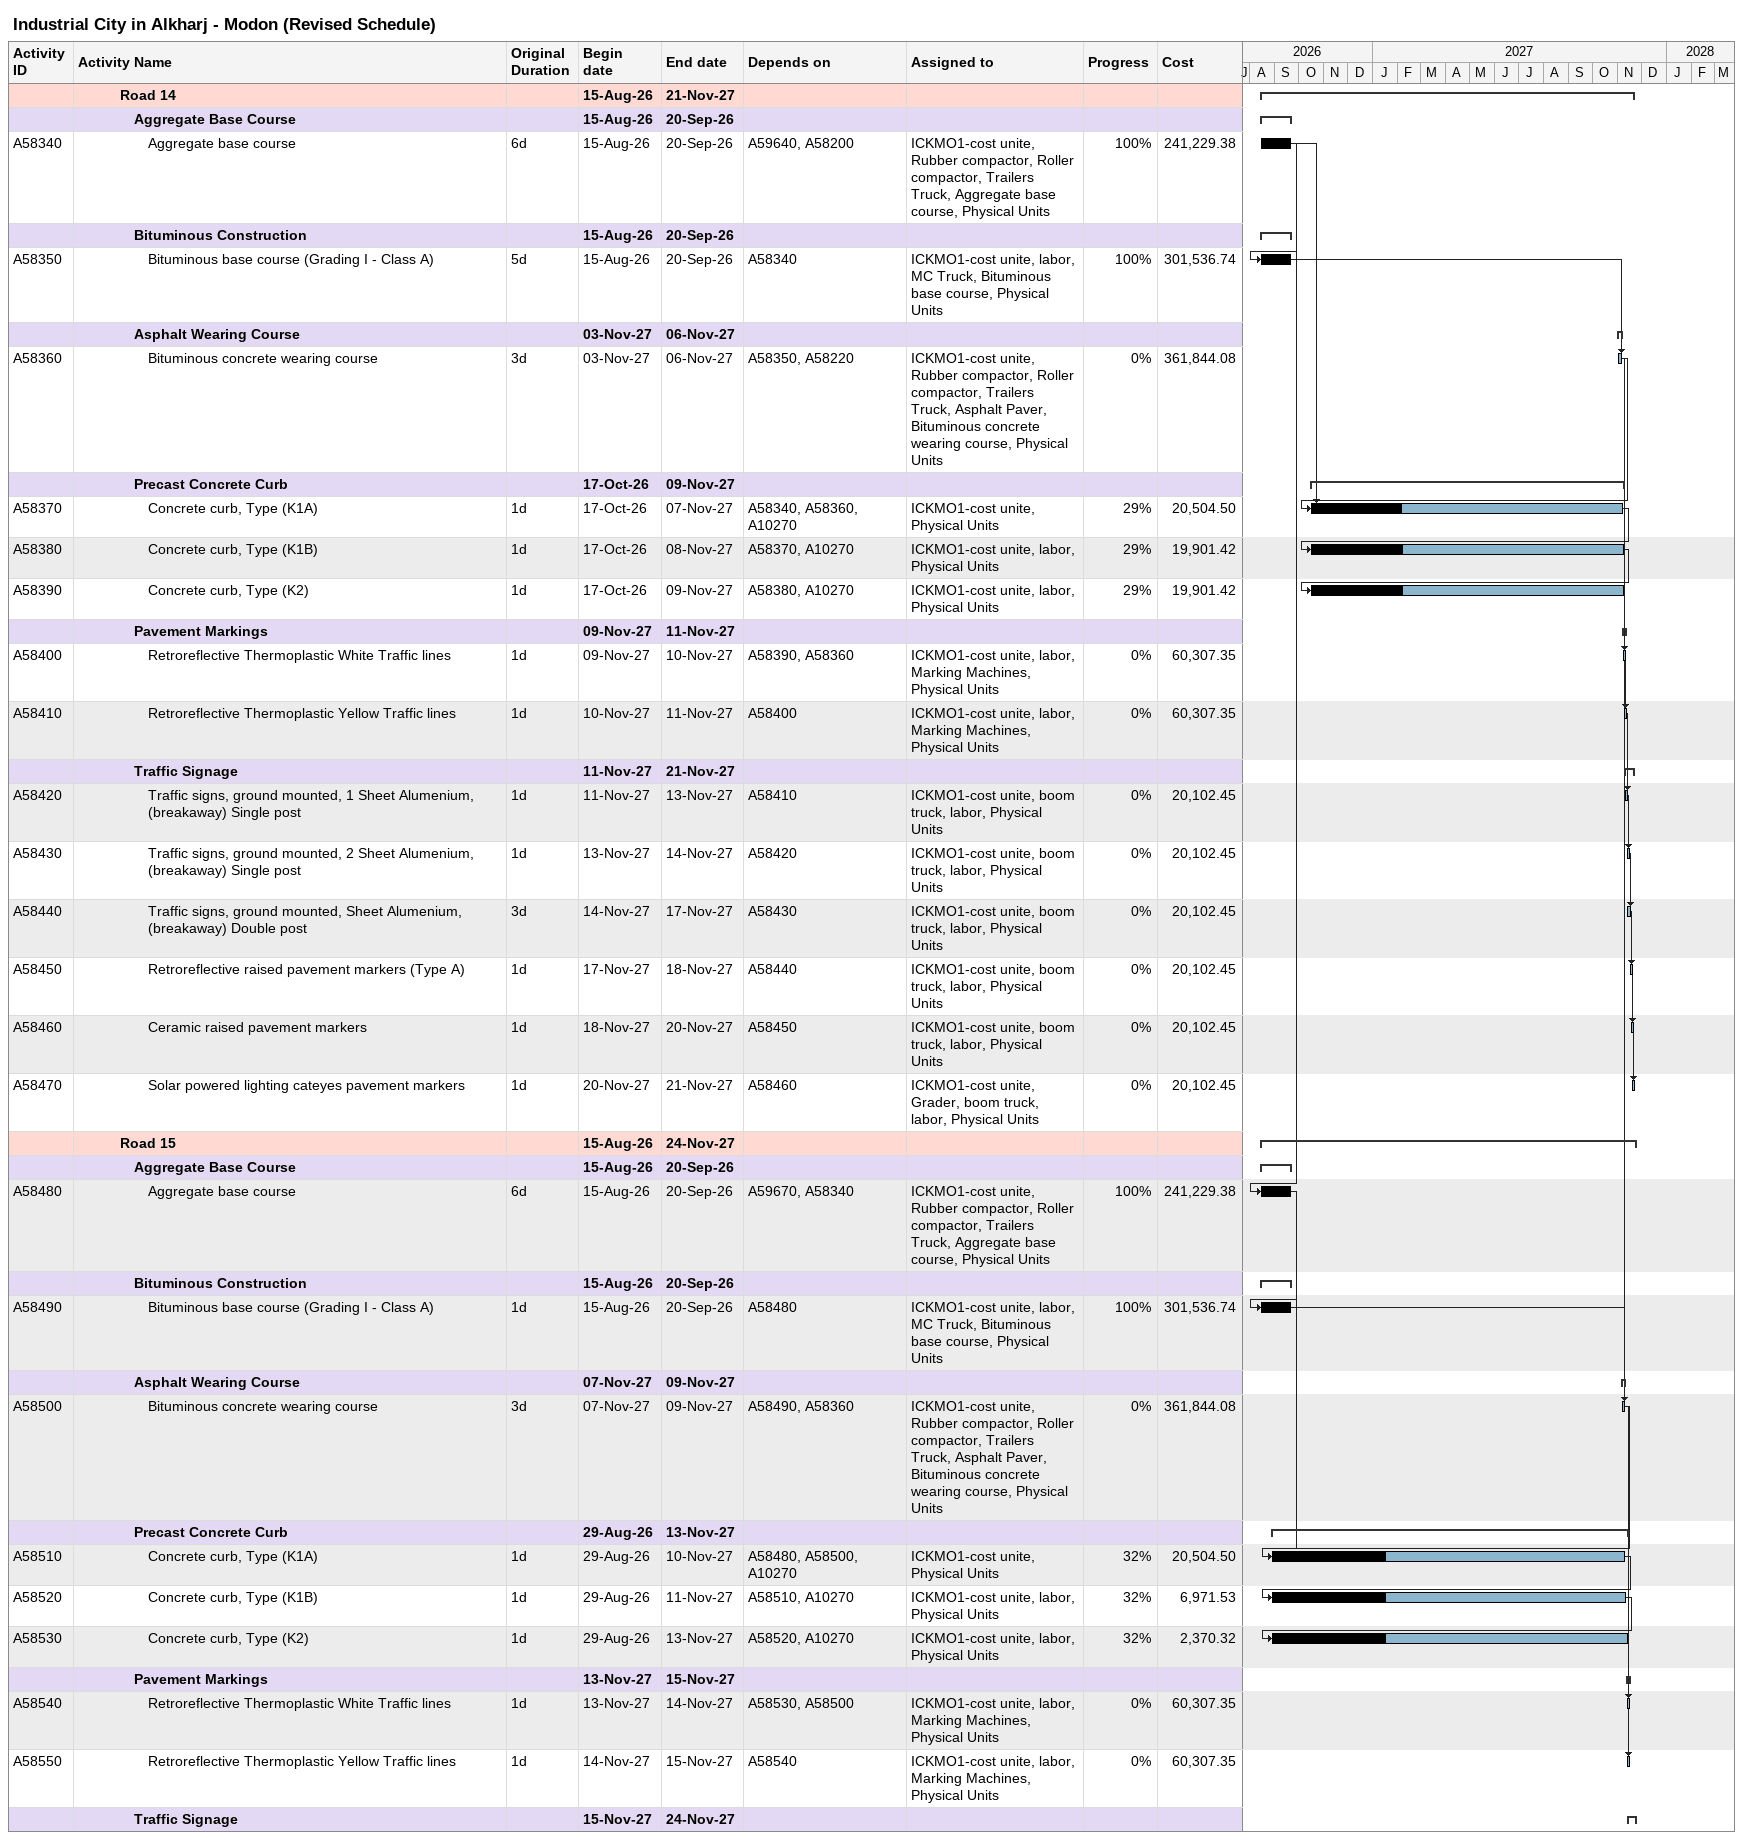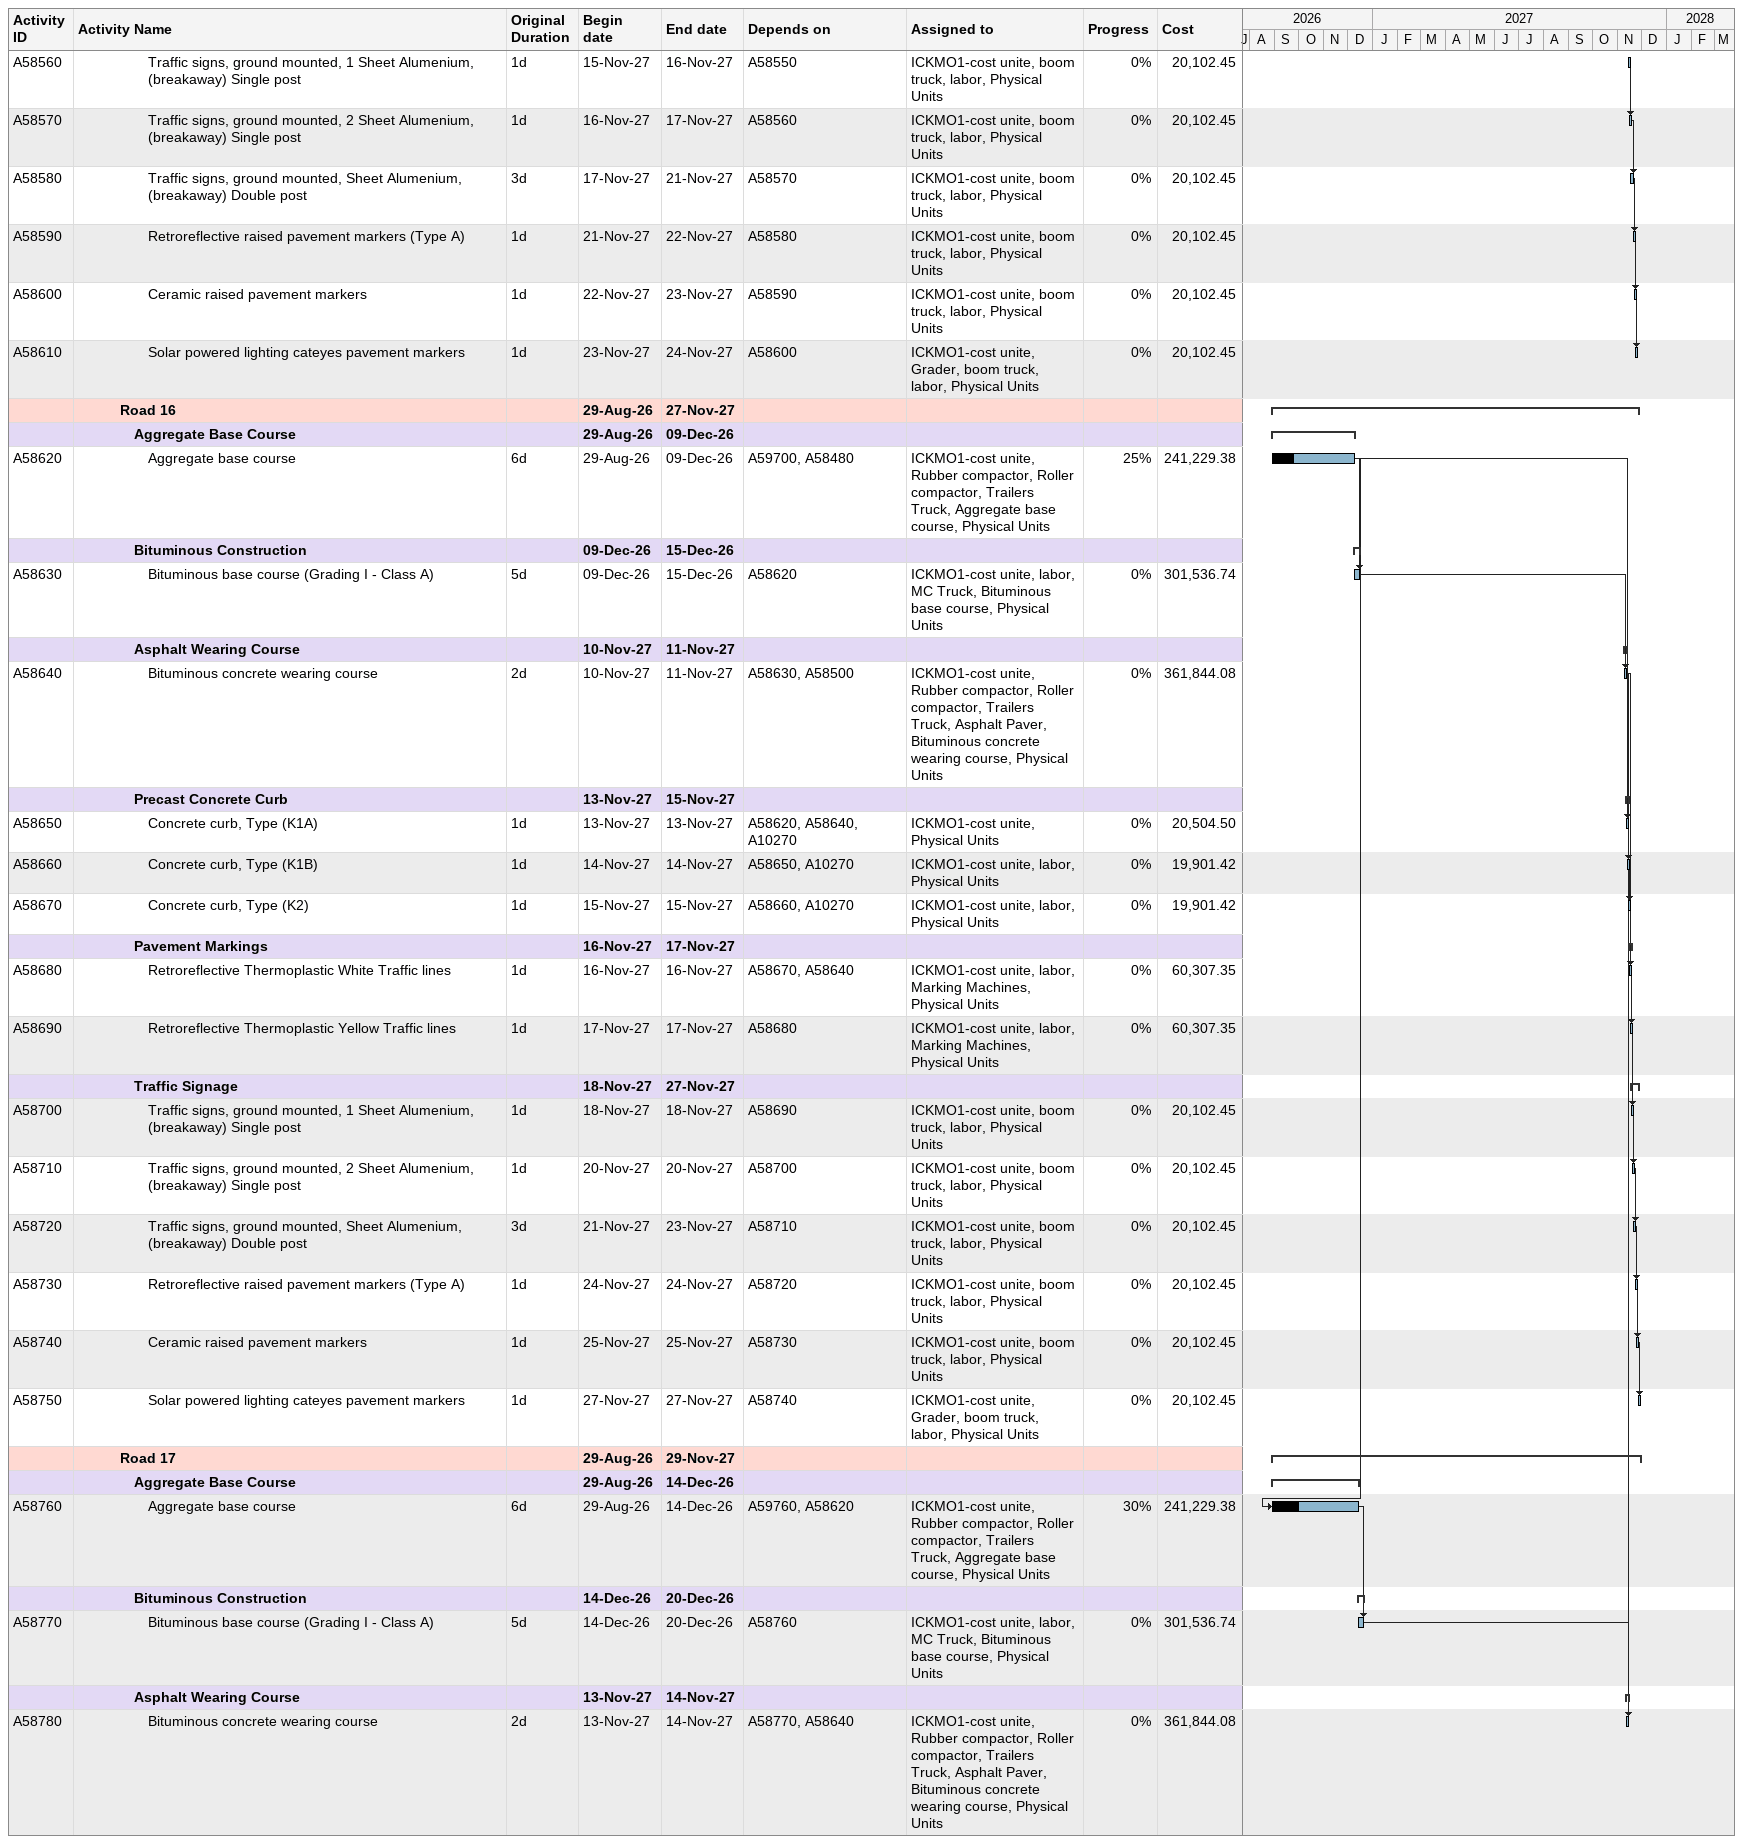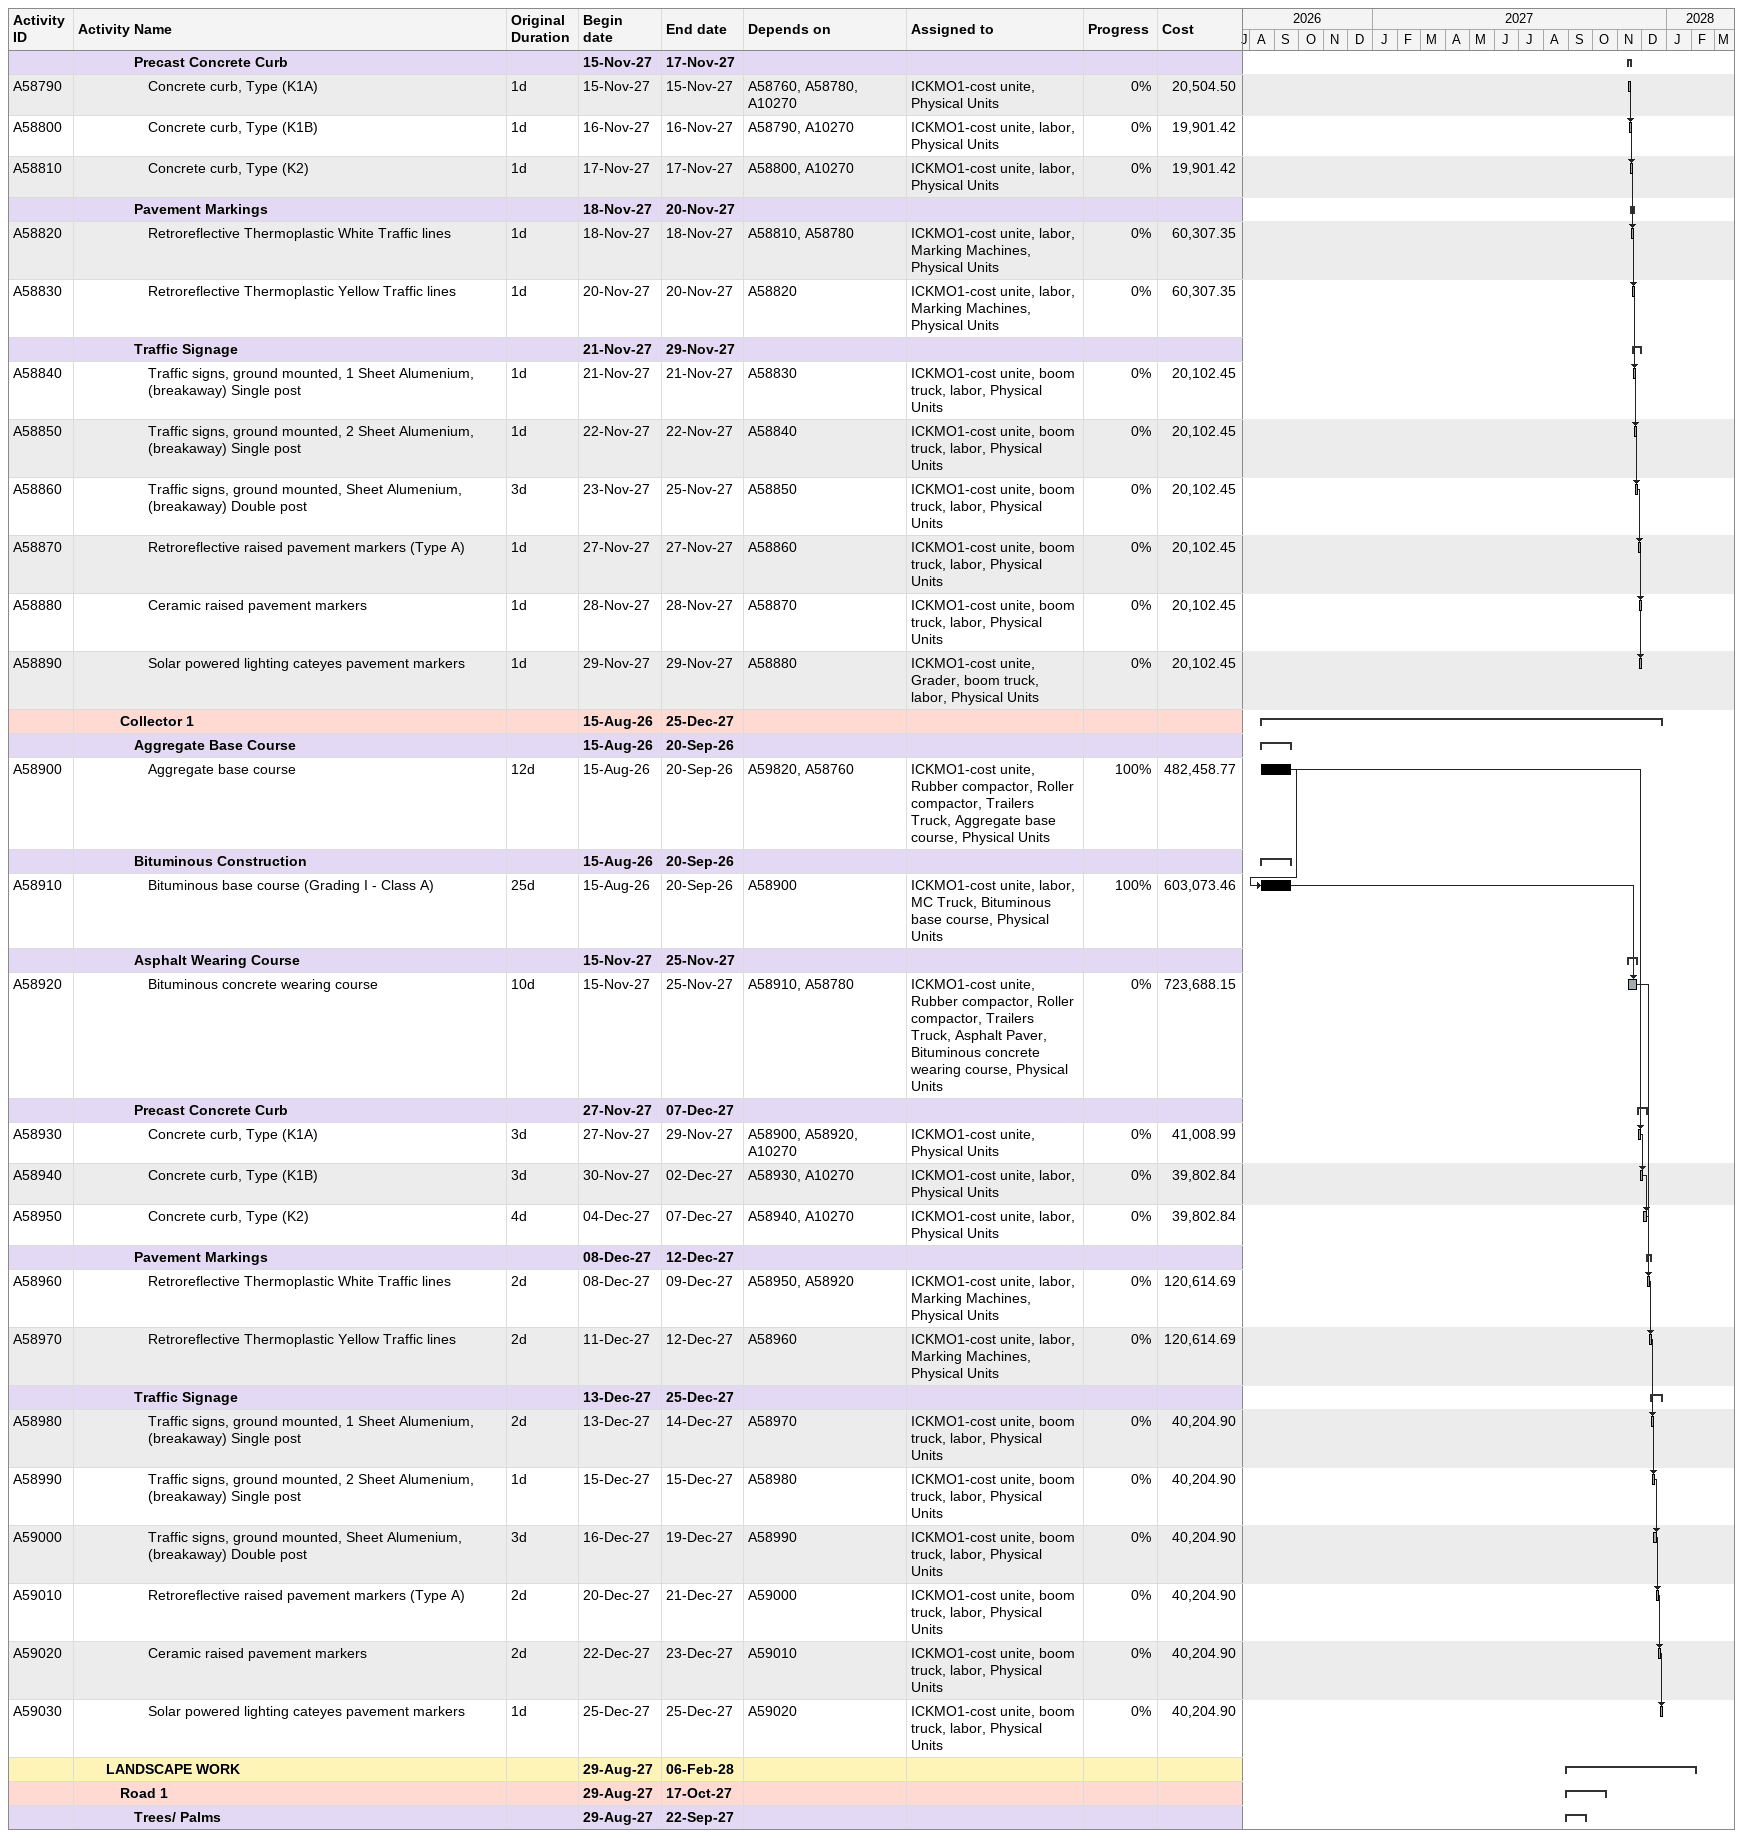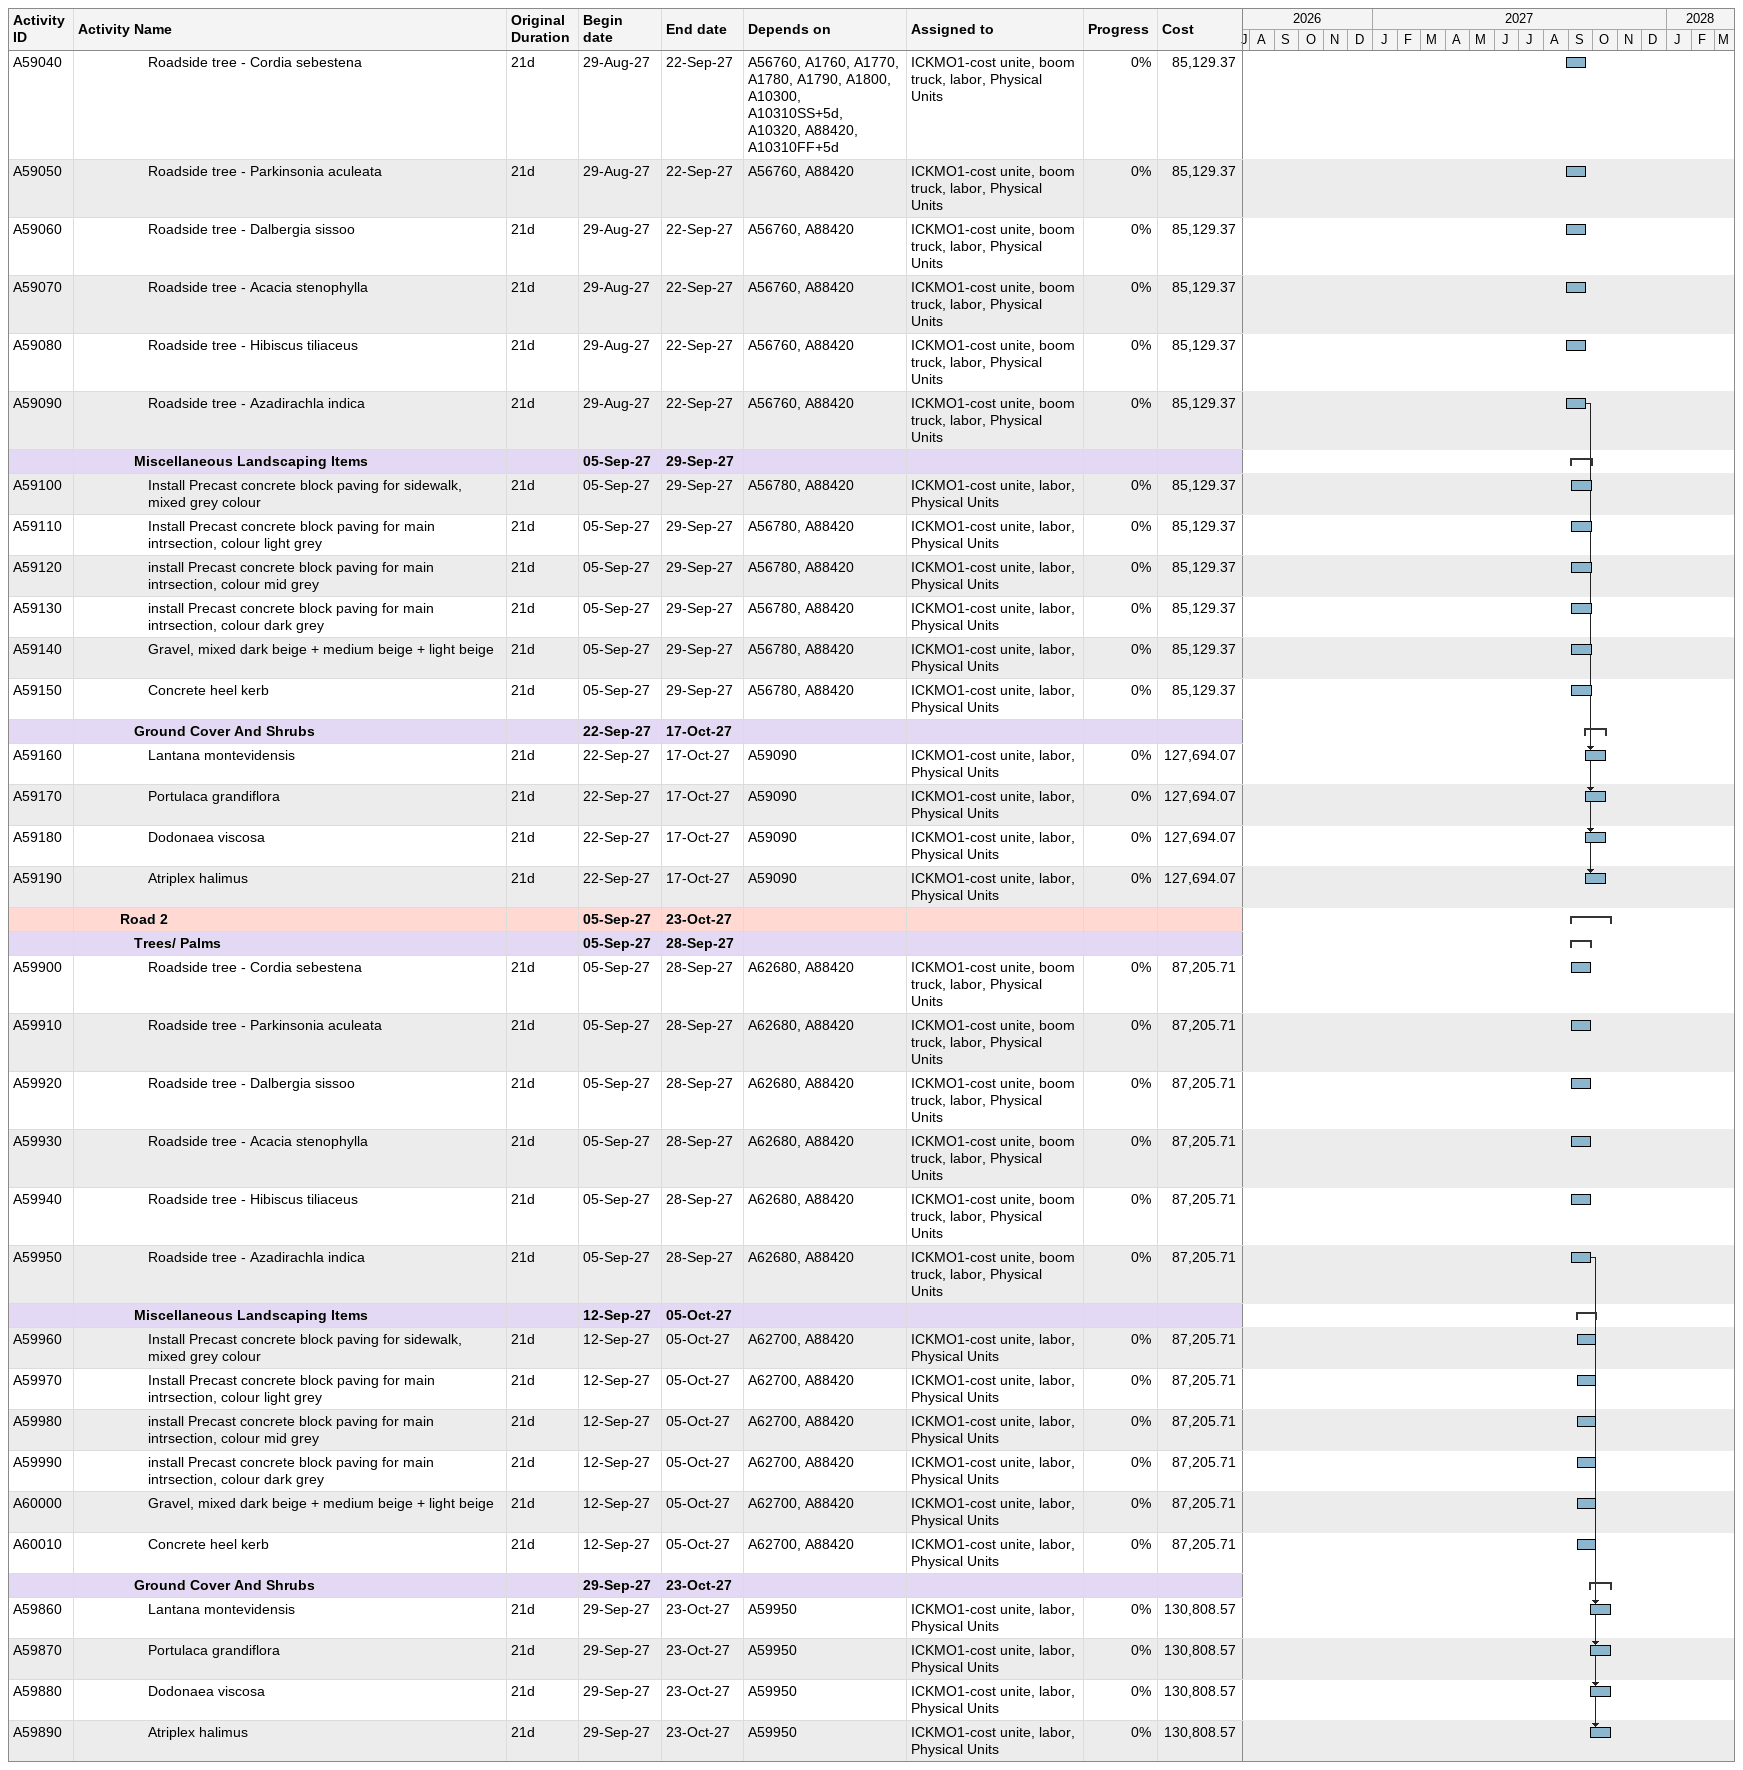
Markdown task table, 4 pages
Industrial City in Alkharj - Modon (Revised Schedule)

| ID | Level | Task | Original duration | Start | Finish | Predecessors | Resources | % complete | Cost |
|---|---|---|---|---|---|---|---|---|---|
|  | 4 | **Road 14** |  | 2026-08-15 | 2027-11-21 |  |  |  |  |
|  | 5 | **Aggregate Base Course** |  | 2026-08-15 | 2026-09-20 |  |  |  |  |
| A58340 | 6 | Aggregate base course | 6d | 2026-08-15 | 2026-09-20 | A59640, A58200 | ICKMO1-cost unite, Rubber compactor, Roller compactor, Trailers Truck, Aggregate base course, Physical Units | 100 | 241229.38 |
|  | 5 | **Bituminous Construction** |  | 2026-08-15 | 2026-09-20 |  |  |  |  |
| A58350 | 6 | Bituminous base course (Grading I - Class A) | 5d | 2026-08-15 | 2026-09-20 | A58340 | ICKMO1-cost unite, labor, MC Truck, Bituminous base course, Physical Units | 100 | 301536.74 |
|  | 5 | **Asphalt Wearing Course** |  | 2027-11-03 | 2027-11-06 |  |  |  |  |
| A58360 | 6 | Bituminous concrete wearing course | 3d | 2027-11-03 | 2027-11-06 | A58350, A58220 | ICKMO1-cost unite, Rubber compactor, Roller compactor, Trailers Truck, Asphalt Paver, Bituminous concrete wearing course, Physical Units | 0 | 361844.08 |
|  | 5 | **Precast Concrete Curb** |  | 2026-10-17 | 2027-11-09 |  |  |  |  |
| A58370 | 6 | Concrete curb, Type (K1A) | 1d | 2026-10-17 | 2027-11-07 | A58340, A58360, A10270 | ICKMO1-cost unite, Physical Units | 29 | 20504.50 |
| A58380 | 6 | Concrete curb, Type (K1B) | 1d | 2026-10-17 | 2027-11-08 | A58370, A10270 | ICKMO1-cost unite, labor, Physical Units | 29 | 19901.42 |
| A58390 | 6 | Concrete curb, Type (K2) | 1d | 2026-10-17 | 2027-11-09 | A58380, A10270 | ICKMO1-cost unite, labor, Physical Units | 29 | 19901.42 |
|  | 5 | **Pavement Markings** |  | 2027-11-09 | 2027-11-11 |  |  |  |  |
| A58400 | 6 | Retroreflective Thermoplastic White Traffic lines | 1d | 2027-11-09 | 2027-11-10 | A58390, A58360 | ICKMO1-cost unite, labor, Marking Machines, Physical Units | 0 | 60307.35 |
| A58410 | 6 | Retroreflective Thermoplastic Yellow Traffic lines | 1d | 2027-11-10 | 2027-11-11 | A58400 | ICKMO1-cost unite, labor, Marking Machines, Physical Units | 0 | 60307.35 |
|  | 5 | **Traffic Signage** |  | 2027-11-11 | 2027-11-21 |  |  |  |  |
| A58420 | 6 | Traffic signs, ground mounted, 1 Sheet Alumenium, (breakaway) Single post | 1d | 2027-11-11 | 2027-11-13 | A58410 | ICKMO1-cost unite, boom truck, labor, Physical Units | 0 | 20102.45 |
| A58430 | 6 | Traffic signs, ground mounted, 2 Sheet Alumenium, (breakaway) Single post | 1d | 2027-11-13 | 2027-11-14 | A58420 | ICKMO1-cost unite, boom truck, labor, Physical Units | 0 | 20102.45 |
| A58440 | 6 | Traffic signs, ground mounted, Sheet Alumenium, (breakaway) Double post | 3d | 2027-11-14 | 2027-11-17 | A58430 | ICKMO1-cost unite, boom truck, labor, Physical Units | 0 | 20102.45 |
| A58450 | 6 | Retroreflective raised pavement markers (Type A) | 1d | 2027-11-17 | 2027-11-18 | A58440 | ICKMO1-cost unite, boom truck, labor, Physical Units | 0 | 20102.45 |
| A58460 | 6 | Ceramic raised pavement markers | 1d | 2027-11-18 | 2027-11-20 | A58450 | ICKMO1-cost unite, boom truck, labor, Physical Units | 0 | 20102.45 |
| A58470 | 6 | Solar powered lighting cateyes pavement markers | 1d | 2027-11-20 | 2027-11-21 | A58460 | ICKMO1-cost unite, Grader, boom truck, labor, Physical Units | 0 | 20102.45 |
|  | 4 | **Road 15** |  | 2026-08-15 | 2027-11-24 |  |  |  |  |
|  | 5 | **Aggregate Base Course** |  | 2026-08-15 | 2026-09-20 |  |  |  |  |
| A58480 | 6 | Aggregate base course | 6d | 2026-08-15 | 2026-09-20 | A59670, A58340 | ICKMO1-cost unite, Rubber compactor, Roller compactor, Trailers Truck, Aggregate base course, Physical Units | 100 | 241229.38 |
|  | 5 | **Bituminous Construction** |  | 2026-08-15 | 2026-09-20 |  |  |  |  |
| A58490 | 6 | Bituminous base course (Grading I - Class A) | 1d | 2026-08-15 | 2026-09-20 | A58480 | ICKMO1-cost unite, labor, MC Truck, Bituminous base course, Physical Units | 100 | 301536.74 |
|  | 5 | **Asphalt Wearing Course** |  | 2027-11-07 | 2027-11-09 |  |  |  |  |
| A58500 | 6 | Bituminous concrete wearing course | 3d | 2027-11-07 | 2027-11-09 | A58490, A58360 | ICKMO1-cost unite, Rubber compactor, Roller compactor, Trailers Truck, Asphalt Paver, Bituminous concrete wearing course, Physical Units | 0 | 361844.08 |
|  | 5 | **Precast Concrete Curb** |  | 2026-08-29 | 2027-11-13 |  |  |  |  |
| A58510 | 6 | Concrete curb, Type (K1A) | 1d | 2026-08-29 | 2027-11-10 | A58480, A58500, A10270 | ICKMO1-cost unite, Physical Units | 32 | 20504.50 |
| A58520 | 6 | Concrete curb, Type (K1B) | 1d | 2026-08-29 | 2027-11-11 | A58510, A10270 | ICKMO1-cost unite, labor, Physical Units | 32 | 6971.53 |
| A58530 | 6 | Concrete curb, Type (K2) | 1d | 2026-08-29 | 2027-11-13 | A58520, A10270 | ICKMO1-cost unite, labor, Physical Units | 32 | 2370.32 |
|  | 5 | **Pavement Markings** |  | 2027-11-13 | 2027-11-15 |  |  |  |  |
| A58540 | 6 | Retroreflective Thermoplastic White Traffic lines | 1d | 2027-11-13 | 2027-11-14 | A58530, A58500 | ICKMO1-cost unite, labor, Marking Machines, Physical Units | 0 | 60307.35 |
| A58550 | 6 | Retroreflective Thermoplastic Yellow Traffic lines | 1d | 2027-11-14 | 2027-11-15 | A58540 | ICKMO1-cost unite, labor, Marking Machines, Physical Units | 0 | 60307.35 |
|  | 5 | **Traffic Signage** |  | 2027-11-15 | 2027-11-24 |  |  |  |  |
| A58560 | 6 | Traffic signs, ground mounted, 1 Sheet Alumenium, (breakaway) Single post | 1d | 2027-11-15 | 2027-11-16 | A58550 | ICKMO1-cost unite, boom truck, labor, Physical Units | 0 | 20102.45 |
| A58570 | 6 | Traffic signs, ground mounted, 2 Sheet Alumenium, (breakaway) Single post | 1d | 2027-11-16 | 2027-11-17 | A58560 | ICKMO1-cost unite, boom truck, labor, Physical Units | 0 | 20102.45 |
| A58580 | 6 | Traffic signs, ground mounted, Sheet Alumenium, (breakaway) Double post | 3d | 2027-11-17 | 2027-11-21 | A58570 | ICKMO1-cost unite, boom truck, labor, Physical Units | 0 | 20102.45 |
| A58590 | 6 | Retroreflective raised pavement markers (Type A) | 1d | 2027-11-21 | 2027-11-22 | A58580 | ICKMO1-cost unite, boom truck, labor, Physical Units | 0 | 20102.45 |
| A58600 | 6 | Ceramic raised pavement markers | 1d | 2027-11-22 | 2027-11-23 | A58590 | ICKMO1-cost unite, boom truck, labor, Physical Units | 0 | 20102.45 |
| A58610 | 6 | Solar powered lighting cateyes pavement markers | 1d | 2027-11-23 | 2027-11-24 | A58600 | ICKMO1-cost unite, Grader, boom truck, labor, Physical Units | 0 | 20102.45 |
|  | 4 | **Road 16** |  | 2026-08-29 | 2027-11-27 |  |  |  |  |
|  | 5 | **Aggregate Base Course** |  | 2026-08-29 | 2026-12-09 |  |  |  |  |
| A58620 | 6 | Aggregate base course | 6d | 2026-08-29 | 2026-12-09 | A59700, A58480 | ICKMO1-cost unite, Rubber compactor, Roller compactor, Trailers Truck, Aggregate base course, Physical Units | 25 | 241229.38 |
|  | 5 | **Bituminous Construction** |  | 2026-12-09 | 2026-12-15 |  |  |  |  |
| A58630 | 6 | Bituminous base course (Grading I - Class A) | 5d | 2026-12-09 | 2026-12-15 | A58620 | ICKMO1-cost unite, labor, MC Truck, Bituminous base course, Physical Units | 0 | 301536.74 |
|  | 5 | **Asphalt Wearing Course** |  | 2027-11-10 | 2027-11-11 |  |  |  |  |
| A58640 | 6 | Bituminous concrete wearing course | 2d | 2027-11-10 | 2027-11-11 | A58630, A58500 | ICKMO1-cost unite, Rubber compactor, Roller compactor, Trailers Truck, Asphalt Paver, Bituminous concrete wearing course, Physical Units | 0 | 361844.08 |
|  | 5 | **Precast Concrete Curb** |  | 2027-11-13 | 2027-11-15 |  |  |  |  |
| A58650 | 6 | Concrete curb, Type (K1A) | 1d | 2027-11-13 | 2027-11-13 | A58620, A58640, A10270 | ICKMO1-cost unite, Physical Units | 0 | 20504.50 |
| A58660 | 6 | Concrete curb, Type (K1B) | 1d | 2027-11-14 | 2027-11-14 | A58650, A10270 | ICKMO1-cost unite, labor, Physical Units | 0 | 19901.42 |
| A58670 | 6 | Concrete curb, Type (K2) | 1d | 2027-11-15 | 2027-11-15 | A58660, A10270 | ICKMO1-cost unite, labor, Physical Units | 0 | 19901.42 |
|  | 5 | **Pavement Markings** |  | 2027-11-16 | 2027-11-17 |  |  |  |  |
| A58680 | 6 | Retroreflective Thermoplastic White Traffic lines | 1d | 2027-11-16 | 2027-11-16 | A58670, A58640 | ICKMO1-cost unite, labor, Marking Machines, Physical Units | 0 | 60307.35 |
| A58690 | 6 | Retroreflective Thermoplastic Yellow Traffic lines | 1d | 2027-11-17 | 2027-11-17 | A58680 | ICKMO1-cost unite, labor, Marking Machines, Physical Units | 0 | 60307.35 |
|  | 5 | **Traffic Signage** |  | 2027-11-18 | 2027-11-27 |  |  |  |  |
| A58700 | 6 | Traffic signs, ground mounted, 1 Sheet Alumenium, (breakaway) Single post | 1d | 2027-11-18 | 2027-11-18 | A58690 | ICKMO1-cost unite, boom truck, labor, Physical Units | 0 | 20102.45 |
| A58710 | 6 | Traffic signs, ground mounted, 2 Sheet Alumenium, (breakaway) Single post | 1d | 2027-11-20 | 2027-11-20 | A58700 | ICKMO1-cost unite, boom truck, labor, Physical Units | 0 | 20102.45 |
| A58720 | 6 | Traffic signs, ground mounted, Sheet Alumenium, (breakaway) Double post | 3d | 2027-11-21 | 2027-11-23 | A58710 | ICKMO1-cost unite, boom truck, labor, Physical Units | 0 | 20102.45 |
| A58730 | 6 | Retroreflective raised pavement markers (Type A) | 1d | 2027-11-24 | 2027-11-24 | A58720 | ICKMO1-cost unite, boom truck, labor, Physical Units | 0 | 20102.45 |
| A58740 | 6 | Ceramic raised pavement markers | 1d | 2027-11-25 | 2027-11-25 | A58730 | ICKMO1-cost unite, boom truck, labor, Physical Units | 0 | 20102.45 |
| A58750 | 6 | Solar powered lighting cateyes pavement markers | 1d | 2027-11-27 | 2027-11-27 | A58740 | ICKMO1-cost unite, Grader, boom truck, labor, Physical Units | 0 | 20102.45 |
|  | 4 | **Road 17** |  | 2026-08-29 | 2027-11-29 |  |  |  |  |
|  | 5 | **Aggregate Base Course** |  | 2026-08-29 | 2026-12-14 |  |  |  |  |
| A58760 | 6 | Aggregate base course | 6d | 2026-08-29 | 2026-12-14 | A59760, A58620 | ICKMO1-cost unite, Rubber compactor, Roller compactor, Trailers Truck, Aggregate base course, Physical Units | 30 | 241229.38 |
|  | 5 | **Bituminous Construction** |  | 2026-12-14 | 2026-12-20 |  |  |  |  |
| A58770 | 6 | Bituminous base course (Grading I - Class A) | 5d | 2026-12-14 | 2026-12-20 | A58760 | ICKMO1-cost unite, labor, MC Truck, Bituminous base course, Physical Units | 0 | 301536.74 |
|  | 5 | **Asphalt Wearing Course** |  | 2027-11-13 | 2027-11-14 |  |  |  |  |
| A58780 | 6 | Bituminous concrete wearing course | 2d | 2027-11-13 | 2027-11-14 | A58770, A58640 | ICKMO1-cost unite, Rubber compactor, Roller compactor, Trailers Truck, Asphalt Paver, Bituminous concrete wearing course, Physical Units | 0 | 361844.08 |
|  | 5 | **Precast Concrete Curb** |  | 2027-11-15 | 2027-11-17 |  |  |  |  |
| A58790 | 6 | Concrete curb, Type (K1A) | 1d | 2027-11-15 | 2027-11-15 | A58760, A58780, A10270 | ICKMO1-cost unite, Physical Units | 0 | 20504.50 |
| A58800 | 6 | Concrete curb, Type (K1B) | 1d | 2027-11-16 | 2027-11-16 | A58790, A10270 | ICKMO1-cost unite, labor, Physical Units | 0 | 19901.42 |
| A58810 | 6 | Concrete curb, Type (K2) | 1d | 2027-11-17 | 2027-11-17 | A58800, A10270 | ICKMO1-cost unite, labor, Physical Units | 0 | 19901.42 |
|  | 5 | **Pavement Markings** |  | 2027-11-18 | 2027-11-20 |  |  |  |  |
| A58820 | 6 | Retroreflective Thermoplastic White Traffic lines | 1d | 2027-11-18 | 2027-11-18 | A58810, A58780 | ICKMO1-cost unite, labor, Marking Machines, Physical Units | 0 | 60307.35 |
| A58830 | 6 | Retroreflective Thermoplastic Yellow Traffic lines | 1d | 2027-11-20 | 2027-11-20 | A58820 | ICKMO1-cost unite, labor, Marking Machines, Physical Units | 0 | 60307.35 |
|  | 5 | **Traffic Signage** |  | 2027-11-21 | 2027-11-29 |  |  |  |  |
| A58840 | 6 | Traffic signs, ground mounted, 1 Sheet Alumenium, (breakaway) Single post | 1d | 2027-11-21 | 2027-11-21 | A58830 | ICKMO1-cost unite, boom truck, labor, Physical Units | 0 | 20102.45 |
| A58850 | 6 | Traffic signs, ground mounted, 2 Sheet Alumenium, (breakaway) Single post | 1d | 2027-11-22 | 2027-11-22 | A58840 | ICKMO1-cost unite, boom truck, labor, Physical Units | 0 | 20102.45 |
| A58860 | 6 | Traffic signs, ground mounted, Sheet Alumenium, (breakaway) Double post | 3d | 2027-11-23 | 2027-11-25 | A58850 | ICKMO1-cost unite, boom truck, labor, Physical Units | 0 | 20102.45 |
| A58870 | 6 | Retroreflective raised pavement markers (Type A) | 1d | 2027-11-27 | 2027-11-27 | A58860 | ICKMO1-cost unite, boom truck, labor, Physical Units | 0 | 20102.45 |
| A58880 | 6 | Ceramic raised pavement markers | 1d | 2027-11-28 | 2027-11-28 | A58870 | ICKMO1-cost unite, boom truck, labor, Physical Units | 0 | 20102.45 |
| A58890 | 6 | Solar powered lighting cateyes pavement markers | 1d | 2027-11-29 | 2027-11-29 | A58880 | ICKMO1-cost unite, Grader, boom truck, labor, Physical Units | 0 | 20102.45 |
|  | 4 | **Collector 1** |  | 2026-08-15 | 2027-12-25 |  |  |  |  |
|  | 5 | **Aggregate Base Course** |  | 2026-08-15 | 2026-09-20 |  |  |  |  |
| A58900 | 6 | Aggregate base course | 12d | 2026-08-15 | 2026-09-20 | A59820, A58760 | ICKMO1-cost unite, Rubber compactor, Roller compactor, Trailers Truck, Aggregate base course, Physical Units | 100 | 482458.77 |
|  | 5 | **Bituminous Construction** |  | 2026-08-15 | 2026-09-20 |  |  |  |  |
| A58910 | 6 | Bituminous base course (Grading I - Class A) | 25d | 2026-08-15 | 2026-09-20 | A58900 | ICKMO1-cost unite, labor, MC Truck, Bituminous base course, Physical Units | 100 | 603073.46 |
|  | 5 | **Asphalt Wearing Course** |  | 2027-11-15 | 2027-11-25 |  |  |  |  |
| A58920 | 6 | Bituminous concrete wearing course | 10d | 2027-11-15 | 2027-11-25 | A58910, A58780 | ICKMO1-cost unite, Rubber compactor, Roller compactor, Trailers Truck, Asphalt Paver, Bituminous concrete wearing course, Physical Units | 0 | 723688.15 |
|  | 5 | **Precast Concrete Curb** |  | 2027-11-27 | 2027-12-07 |  |  |  |  |
| A58930 | 6 | Concrete curb, Type (K1A) | 3d | 2027-11-27 | 2027-11-29 | A58900, A58920, A10270 | ICKMO1-cost unite, Physical Units | 0 | 41008.99 |
| A58940 | 6 | Concrete curb, Type (K1B) | 3d | 2027-11-30 | 2027-12-02 | A58930, A10270 | ICKMO1-cost unite, labor, Physical Units | 0 | 39802.84 |
| A58950 | 6 | Concrete curb, Type (K2) | 4d | 2027-12-04 | 2027-12-07 | A58940, A10270 | ICKMO1-cost unite, labor, Physical Units | 0 | 39802.84 |
|  | 5 | **Pavement Markings** |  | 2027-12-08 | 2027-12-12 |  |  |  |  |
| A58960 | 6 | Retroreflective Thermoplastic White Traffic lines | 2d | 2027-12-08 | 2027-12-09 | A58950, A58920 | ICKMO1-cost unite, labor, Marking Machines, Physical Units | 0 | 120614.69 |
| A58970 | 6 | Retroreflective Thermoplastic Yellow Traffic lines | 2d | 2027-12-11 | 2027-12-12 | A58960 | ICKMO1-cost unite, labor, Marking Machines, Physical Units | 0 | 120614.69 |
|  | 5 | **Traffic Signage** |  | 2027-12-13 | 2027-12-25 |  |  |  |  |
| A58980 | 6 | Traffic signs, ground mounted, 1 Sheet Alumenium, (breakaway) Single post | 2d | 2027-12-13 | 2027-12-14 | A58970 | ICKMO1-cost unite, boom truck, labor, Physical Units | 0 | 40204.90 |
| A58990 | 6 | Traffic signs, ground mounted, 2 Sheet Alumenium, (breakaway) Single post | 1d | 2027-12-15 | 2027-12-15 | A58980 | ICKMO1-cost unite, boom truck, labor, Physical Units | 0 | 40204.90 |
| A59000 | 6 | Traffic signs, ground mounted, Sheet Alumenium, (breakaway) Double post | 3d | 2027-12-16 | 2027-12-19 | A58990 | ICKMO1-cost unite, boom truck, labor, Physical Units | 0 | 40204.90 |
| A59010 | 6 | Retroreflective raised pavement markers (Type A) | 2d | 2027-12-20 | 2027-12-21 | A59000 | ICKMO1-cost unite, boom truck, labor, Physical Units | 0 | 40204.90 |
| A59020 | 6 | Ceramic raised pavement markers | 2d | 2027-12-22 | 2027-12-23 | A59010 | ICKMO1-cost unite, boom truck, labor, Physical Units | 0 | 40204.90 |
| A59030 | 6 | Solar powered lighting cateyes pavement markers | 1d | 2027-12-25 | 2027-12-25 | A59020 | ICKMO1-cost unite, boom truck, labor, Physical Units | 0 | 40204.90 |
|  | 3 | **LANDSCAPE WORK** |  | 2027-08-29 | 2028-02-06 |  |  |  |  |
|  | 4 | **Road 1** |  | 2027-08-29 | 2027-10-17 |  |  |  |  |
|  | 5 | **Trees/ Palms** |  | 2027-08-29 | 2027-09-22 |  |  |  |  |
| A59040 | 6 | Roadside tree - Cordia sebestena | 21d | 2027-08-29 | 2027-09-22 | A56760, A1760, A1770, A1780, A1790, A1800, A10300, A10310SS+5d, A10320, A88420, A10310FF+5d | ICKMO1-cost unite, boom truck, labor, Physical Units | 0 | 85129.37 |
| A59050 | 6 | Roadside tree - Parkinsonia aculeata | 21d | 2027-08-29 | 2027-09-22 | A56760, A88420 | ICKMO1-cost unite, boom truck, labor, Physical Units | 0 | 85129.37 |
| A59060 | 6 | Roadside tree - Dalbergia sissoo | 21d | 2027-08-29 | 2027-09-22 | A56760, A88420 | ICKMO1-cost unite, boom truck, labor, Physical Units | 0 | 85129.37 |
| A59070 | 6 | Roadside tree - Acacia stenophylla | 21d | 2027-08-29 | 2027-09-22 | A56760, A88420 | ICKMO1-cost unite, boom truck, labor, Physical Units | 0 | 85129.37 |
| A59080 | 6 | Roadside tree - Hibiscus tiliaceus | 21d | 2027-08-29 | 2027-09-22 | A56760, A88420 | ICKMO1-cost unite, boom truck, labor, Physical Units | 0 | 85129.37 |
| A59090 | 6 | Roadside tree - Azadirachla indica | 21d | 2027-08-29 | 2027-09-22 | A56760, A88420 | ICKMO1-cost unite, boom truck, labor, Physical Units | 0 | 85129.37 |
|  | 5 | **Miscellaneous Landscaping Items** |  | 2027-09-05 | 2027-09-29 |  |  |  |  |
| A59100 | 6 | Install Precast concrete block paving for sidewalk, mixed grey colour | 21d | 2027-09-05 | 2027-09-29 | A56780, A88420 | ICKMO1-cost unite, labor, Physical Units | 0 | 85129.37 |
| A59110 | 6 | Install Precast concrete block paving for main intrsection, colour light grey | 21d | 2027-09-05 | 2027-09-29 | A56780, A88420 | ICKMO1-cost unite, labor, Physical Units | 0 | 85129.37 |
| A59120 | 6 | install Precast concrete block paving for main intrsection, colour mid grey | 21d | 2027-09-05 | 2027-09-29 | A56780, A88420 | ICKMO1-cost unite, labor, Physical Units | 0 | 85129.37 |
| A59130 | 6 | install Precast concrete block paving for main intrsection, colour dark grey | 21d | 2027-09-05 | 2027-09-29 | A56780, A88420 | ICKMO1-cost unite, labor, Physical Units | 0 | 85129.37 |
| A59140 | 6 | Gravel, mixed dark beige + medium beige + light beige | 21d | 2027-09-05 | 2027-09-29 | A56780, A88420 | ICKMO1-cost unite, labor, Physical Units | 0 | 85129.37 |
| A59150 | 6 | Concrete heel kerb | 21d | 2027-09-05 | 2027-09-29 | A56780, A88420 | ICKMO1-cost unite, labor, Physical Units | 0 | 85129.37 |
|  | 5 | **Ground Cover And Shrubs** |  | 2027-09-22 | 2027-10-17 |  |  |  |  |
| A59160 | 6 | Lantana montevidensis | 21d | 2027-09-22 | 2027-10-17 | A59090 | ICKMO1-cost unite, labor, Physical Units | 0 | 127694.07 |
| A59170 | 6 | Portulaca grandiflora | 21d | 2027-09-22 | 2027-10-17 | A59090 | ICKMO1-cost unite, labor, Physical Units | 0 | 127694.07 |
| A59180 | 6 | Dodonaea viscosa | 21d | 2027-09-22 | 2027-10-17 | A59090 | ICKMO1-cost unite, labor, Physical Units | 0 | 127694.07 |
| A59190 | 6 | Atriplex halimus | 21d | 2027-09-22 | 2027-10-17 | A59090 | ICKMO1-cost unite, labor, Physical Units | 0 | 127694.07 |
|  | 4 | **Road 2** |  | 2027-09-05 | 2027-10-23 |  |  |  |  |
|  | 5 | **Trees/ Palms** |  | 2027-09-05 | 2027-09-28 |  |  |  |  |
| A59900 | 6 | Roadside tree - Cordia sebestena | 21d | 2027-09-05 | 2027-09-28 | A62680, A88420 | ICKMO1-cost unite, boom truck, labor, Physical Units | 0 | 87205.71 |
| A59910 | 6 | Roadside tree - Parkinsonia aculeata | 21d | 2027-09-05 | 2027-09-28 | A62680, A88420 | ICKMO1-cost unite, boom truck, labor, Physical Units | 0 | 87205.71 |
| A59920 | 6 | Roadside tree - Dalbergia sissoo | 21d | 2027-09-05 | 2027-09-28 | A62680, A88420 | ICKMO1-cost unite, boom truck, labor, Physical Units | 0 | 87205.71 |
| A59930 | 6 | Roadside tree - Acacia stenophylla | 21d | 2027-09-05 | 2027-09-28 | A62680, A88420 | ICKMO1-cost unite, boom truck, labor, Physical Units | 0 | 87205.71 |
| A59940 | 6 | Roadside tree - Hibiscus tiliaceus | 21d | 2027-09-05 | 2027-09-28 | A62680, A88420 | ICKMO1-cost unite, boom truck, labor, Physical Units | 0 | 87205.71 |
| A59950 | 6 | Roadside tree - Azadirachla indica | 21d | 2027-09-05 | 2027-09-28 | A62680, A88420 | ICKMO1-cost unite, boom truck, labor, Physical Units | 0 | 87205.71 |
|  | 5 | **Miscellaneous Landscaping Items** |  | 2027-09-12 | 2027-10-05 |  |  |  |  |
| A59960 | 6 | Install Precast concrete block paving for sidewalk, mixed grey colour | 21d | 2027-09-12 | 2027-10-05 | A62700, A88420 | ICKMO1-cost unite, labor, Physical Units | 0 | 87205.71 |
| A59970 | 6 | Install Precast concrete block paving for main intrsection, colour light grey | 21d | 2027-09-12 | 2027-10-05 | A62700, A88420 | ICKMO1-cost unite, labor, Physical Units | 0 | 87205.71 |
| A59980 | 6 | install Precast concrete block paving for main intrsection, colour mid grey | 21d | 2027-09-12 | 2027-10-05 | A62700, A88420 | ICKMO1-cost unite, labor, Physical Units | 0 | 87205.71 |
| A59990 | 6 | install Precast concrete block paving for main intrsection, colour dark grey | 21d | 2027-09-12 | 2027-10-05 | A62700, A88420 | ICKMO1-cost unite, labor, Physical Units | 0 | 87205.71 |
| A60000 | 6 | Gravel, mixed dark beige + medium beige + light beige | 21d | 2027-09-12 | 2027-10-05 | A62700, A88420 | ICKMO1-cost unite, labor, Physical Units | 0 | 87205.71 |
| A60010 | 6 | Concrete heel kerb | 21d | 2027-09-12 | 2027-10-05 | A62700, A88420 | ICKMO1-cost unite, labor, Physical Units | 0 | 87205.71 |
|  | 5 | **Ground Cover And Shrubs** |  | 2027-09-29 | 2027-10-23 |  |  |  |  |
| A59860 | 6 | Lantana montevidensis | 21d | 2027-09-29 | 2027-10-23 | A59950 | ICKMO1-cost unite, labor, Physical Units | 0 | 130808.57 |
| A59870 | 6 | Portulaca grandiflora | 21d | 2027-09-29 | 2027-10-23 | A59950 | ICKMO1-cost unite, labor, Physical Units | 0 | 130808.57 |
| A59880 | 6 | Dodonaea viscosa | 21d | 2027-09-29 | 2027-10-23 | A59950 | ICKMO1-cost unite, labor, Physical Units | 0 | 130808.57 |
| A59890 | 6 | Atriplex halimus | 21d | 2027-09-29 | 2027-10-23 | A59950 | ICKMO1-cost unite, labor, Physical Units | 0 | 130808.57 |
